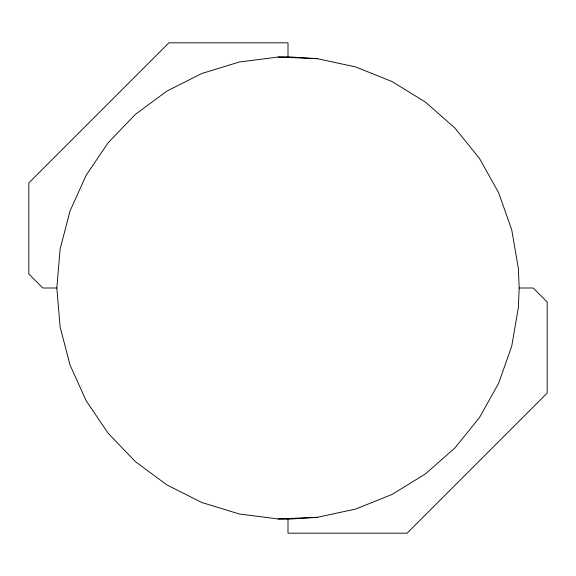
<?xml version="1.0" encoding="UTF-8"?>
<svg xmlns="http://www.w3.org/2000/svg" width="576" height="576" viewBox="0 0 576 576"><rect width="100%" height="100%" fill="white"/><g stroke="black" fill="none" stroke-linecap="round" stroke-linejoin="round"><path stroke-width="0.86" d="M519.178 288L518.342 307.606L511.718 346.255L498.658 383.22L479.534 417.456L454.903 447.962L425.47 473.868L392.076 494.424L355.694 509.047L317.362 517.306L288 519.178L278.186 518.969L239.292 513.986L201.802 502.51L166.788 484.855L135.266 461.542L108.137 433.231L86.177 400.745L70.027 365.011L60.149 327.067L56.822 288L60.149 248.933L70.027 210.989L86.177 175.255L108.137 142.769L135.266 114.458L166.788 91.145L201.802 73.49L239.292 62.014L278.186 57.031L288 56.822L317.362 58.694L355.694 66.953L392.076 81.576L425.47 102.132L454.903 128.038L479.534 158.544L498.658 192.78L511.718 229.745L518.342 268.394L519.178 288L533.189 288L547.2 302.011L547.2 393.084L407.095 533.189L288 533.189L288 519.178M278.186 518.969L317.362 517.306M56.822 288L42.811 288L28.8 273.989L28.8 182.916L168.905 42.811L288 42.811L288 56.822M278.186 57.031L317.362 58.694"/></g></svg>
